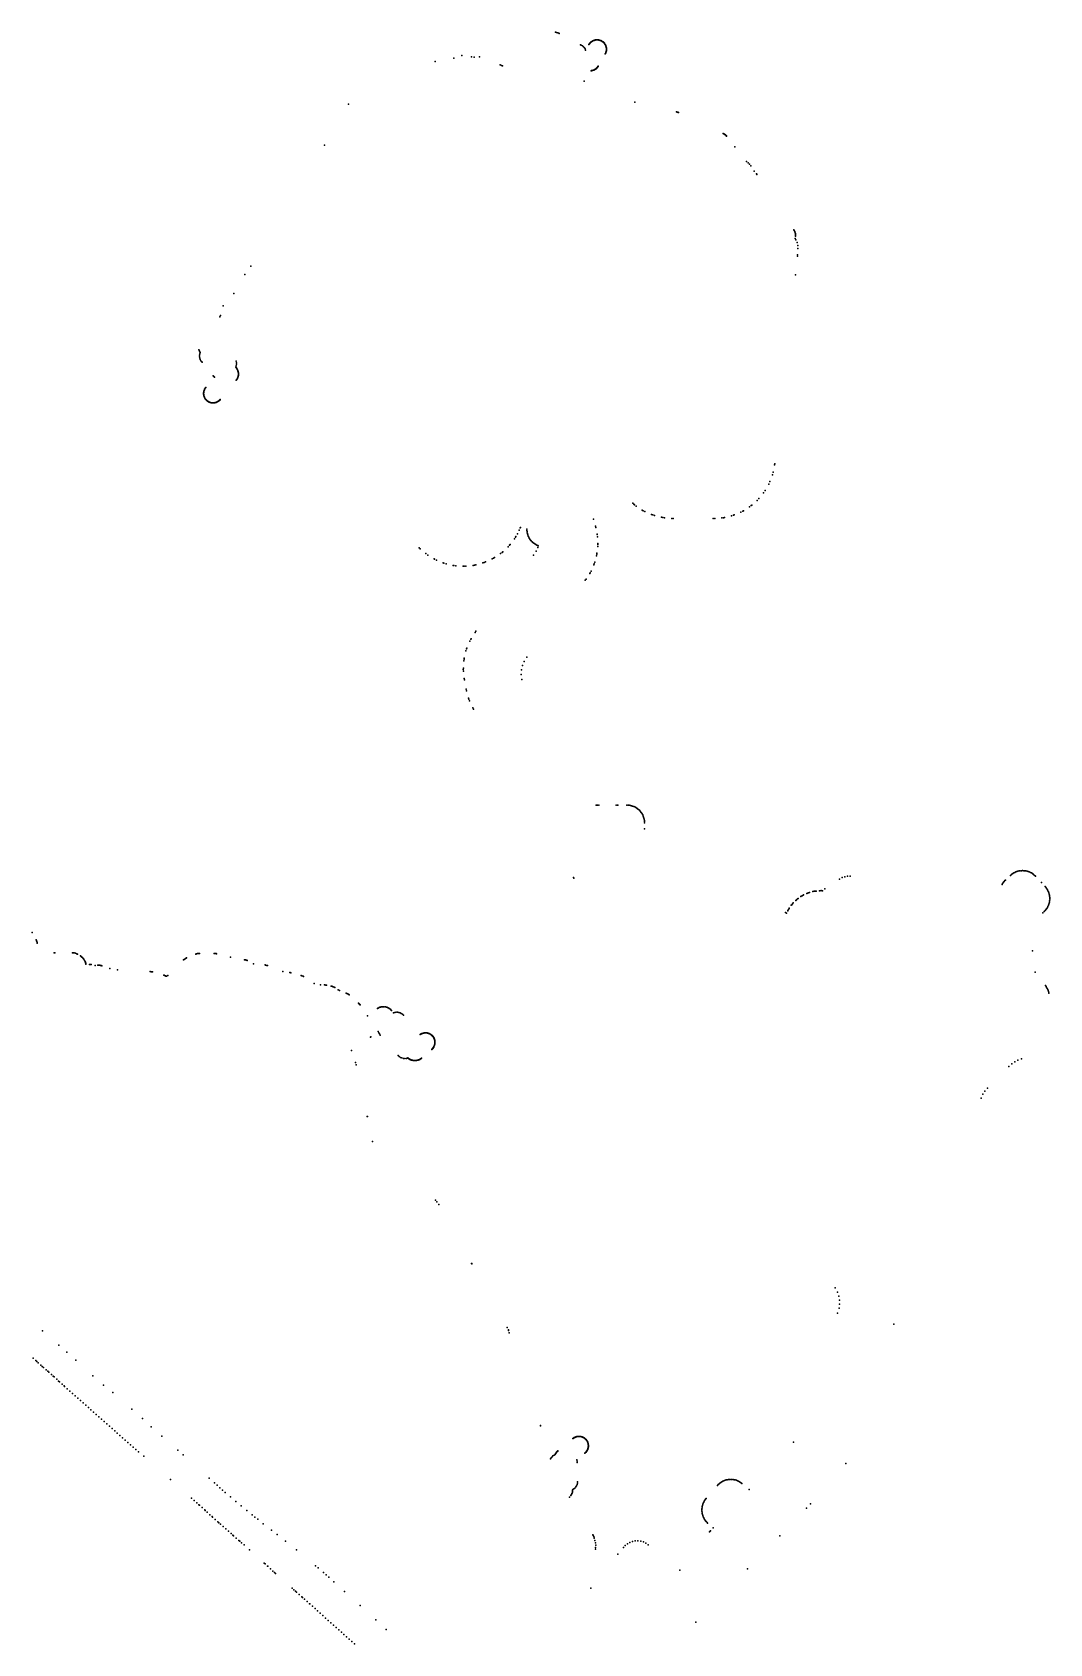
# Model space of a CAD drawing. Header units: metres. Extents: x 254871 to 264190, y 6271272 to 6280437.
# Drawn here: x 262555 to 263132, y 6273189 to 6274103 of the extents above; entities that cross this region are included whole.
import ezdxf

# ---------------------------------------------------------------- set-up
doc = ezdxf.new("R2010")
doc.units = ezdxf.units.M

msp = doc.modelspace()

# ---------------------------------------------------------------- linework, layer by layer
at = {"layer": 'Puntos'}
for p in [(262851.39, 6274103.35), (262852.1, 6274103.26), (262852.8, 6274103.06), (262853.45, 6274102.77), (262853.6, 6274102.69), (262865.66, 6274096.26), (262870.42, 6274096.35), (262870.56, 6274096.57), (262870.58, 6274096.6), (262870.62, 6274096.66), (262870.81, 6274096.93), (262870.89, 6274097.03), (262870.91, 6274097.05), (262871.04, 6274097.21), (262871.26, 6274097.44), (262871.28, 6274097.47), (262871.53, 6274097.7), (262871.67, 6274097.82), (262871.7, 6274097.84), (262871.81, 6274097.93), (262872.07, 6274098.12), (262872.13, 6274098.15), (262872.16, 6274098.17), (262872.38, 6274098.31), (262872.61, 6274098.43), (262872.64, 6274098.45), (262872.7, 6274098.48), (262873, 6274098.62), (262873.12, 6274098.66), (262873.15, 6274098.68), (262873.34, 6274098.74), (262873.65, 6274098.84), (262873.69, 6274098.85), (262874.01, 6274098.92), (262874.2, 6274098.96), (262874.23, 6274098.96), (262874.37, 6274098.98), (262874.69, 6274099.01), (262874.76, 6274099.02), (262874.79, 6274099.02), (262875.06, 6274099.03), (262875.32, 6274099.02), (262875.35, 6274099.02), (262875.42, 6274099.01), (262875.75, 6274098.98), (262875.87, 6274098.96), (262875.91, 6274098.96), (262876.1, 6274098.92), (262876.42, 6274098.85), (262876.46, 6274098.84), (262876.77, 6274098.74), (262876.95, 6274098.68), (262876.99, 6274098.67), (262877.11, 6274098.62), (262877.41, 6274098.48), (262877.47, 6274098.45), (262877.5, 6274098.44), (262877.73, 6274098.31), (262877.95, 6274098.17), (262877.98, 6274098.15), (262878.04, 6274098.12), (262878.31, 6274097.93), (262878.41, 6274097.85), (262878.43, 6274097.82), (262878.59, 6274097.7), (262878.82, 6274097.47), (262878.85, 6274097.45), (262879.08, 6274097.21), (262879.2, 6274097.06), (262879.22, 6274097.03), (262879.31, 6274096.93), (262879.5, 6274096.66), (262879.53, 6274096.61), (262879.55, 6274096.58), (262879.69, 6274096.35), (262879.81, 6274096.12), (262793.81, 6274088.69), (262798.33, 6274090.08), (262803.86, 6274089.48), (262805.25, 6274089.18), (262808.4, 6274089.47), (262866.03, 6274096.08), (262866.71, 6274095.66), (262867.32, 6274095.14), (262867.84, 6274094.53), (262868.25, 6274093.85), (262868.55, 6274093.11), (262879.69, 6274091), (262879.82, 6274091.23), (262879.83, 6274096.09), (262879.83, 6274091.27), (262879.86, 6274096.03), (262879.86, 6274091.32), (262880, 6274095.73), (262880, 6274091.62), (262880.04, 6274095.61), (262880.05, 6274091.75), (262880.06, 6274095.58), (262880.06, 6274091.78), (262880.12, 6274095.39), (262880.12, 6274091.96), (262880.22, 6274095.08), (262880.22, 6274092.28), (262880.23, 6274095.05), (262880.23, 6274092.31), (262880.3, 6274094.72), (262880.3, 6274092.63), (262880.34, 6274094.53), (262880.34, 6274094.5), (262880.34, 6274092.86), (262880.34, 6274092.82), (262880.36, 6274094.37), (262880.36, 6274092.99), (262880.39, 6274094.04), (262880.39, 6274093.31), (262880.4, 6274093.98), (262880.4, 6274093.94), (262880.4, 6274093.42), (262880.4, 6274093.38), (262880.41, 6274093.68), (262783.17, 6274086.71), (262819.99, 6274084.77), (262820.82, 6274084.51), (262821.48, 6274084.23), (262871.66, 6274081.5), (262871.79, 6274081.52), (262871.92, 6274081.53), (262871.95, 6274081.54), (262872.15, 6274081.57), (262872.46, 6274081.65), (262872.5, 6274081.66), (262872.82, 6274081.75), (262873, 6274081.82), (262873.03, 6274081.83), (262873.16, 6274081.88), (262873.46, 6274082.02), (262873.51, 6274082.04), (262873.55, 6274082.06), (262873.78, 6274082.19), (262874, 6274082.32), (262874.03, 6274082.34), (262874.09, 6274082.38), (262874.35, 6274082.57), (262874.46, 6274082.65), (262874.48, 6274082.67), (262874.63, 6274082.8), (262874.87, 6274083.02), (262874.9, 6274083.05), (262875.12, 6274083.29), (262875.25, 6274083.44), (262875.27, 6274083.47), (262875.35, 6274083.57), (262875.54, 6274083.84), (262875.58, 6274083.89), (262875.6, 6274083.92), (262875.74, 6274084.15), (262867.79, 6274075.66), (262733.92, 6274062.48), (262896.53, 6274063.64), (262920.17, 6274058.15), (262920.54, 6274058.05), (262920.8, 6274057.97), (262921.08, 6274057.86), (262921.23, 6274057.79), (262946.6, 6274045.89), (262946.88, 6274045.75), (262947.01, 6274045.68), (262947.42, 6274045.42), (262947.76, 6274045.15), (262947.91, 6274045.03), (262948.35, 6274044.58), (262948.44, 6274044.48), (262948.55, 6274044.34), (262720.39, 6274039.27), (262953.21, 6274038.37), (262959.81, 6274030.05), (262960.74, 6274029.29), (262961.56, 6274028.42), (262962.28, 6274027.46), (262964.22, 6274024.5), (262965.5, 6274022.89), (262965.63, 6274022.72), (262965.76, 6274022.54), (262986.78, 6273991.19), (262986.97, 6273990.88), (262987.3, 6273990.19), (262987.37, 6273990.02), (262987.53, 6273989.48), (262987.6, 6273989.13), (262987.65, 6273987.63), (262987.66, 6273988.75), (262987.68, 6273988.22), (262987.68, 6273988), (262987.51, 6273986.32), (262987.93, 6273985.49), (262988.55, 6273983.94), (262988.91, 6273982.31), (262988.99, 6273980.64), (262678.48, 6273970.58), (262988.8, 6273976.28), (262988.85, 6273977.01), (262675.09, 6273965.87), (262987.62, 6273965.57), (262668.97, 6273955.03), (262660.93, 6273941.82), (262661.38, 6273942.55), (262662.87, 6273948.1), (262649.13, 6273923.08), (262649.21, 6273922.85), (262649.41, 6273922.36), (262649.47, 6273919.17), (262649.48, 6273919.99), (262649.59, 6273918.36), (262649.6, 6273922.02), (262649.63, 6273920.79), (262649.81, 6273921.67), (262649.84, 6273917.58), (262649.9, 6273921.56), (262650.22, 6273916.86), (262650.71, 6273916.2), (262650.86, 6273916.04), (262670.05, 6273913.26), (262670.27, 6273916.6), (262670.32, 6273914.07), (262670.43, 6273915.77), (262670.45, 6273914.91), (262657.19, 6273908.38), (262657.53, 6273908.01), (262657.91, 6273907.67), (262670.23, 6273913.03), (262670.25, 6273913.01), (262670.32, 6273905.9), (262670.36, 6273912.86), (262670.38, 6273912.83), (262670.43, 6273906.04), (262670.46, 6273912.71), (262670.47, 6273906.1), (262670.49, 6273906.13), (262670.62, 6273912.46), (262670.63, 6273912.44), (262670.64, 6273906.34), (262670.65, 6273912.41), (262670.77, 6273906.54), (262670.78, 6273906.57), (262670.8, 6273912.12), (262670.83, 6273906.64), (262670.84, 6273912.05), (262670.85, 6273912.02), (262670.94, 6273911.82), (262670.98, 6273906.93), (262671.02, 6273907), (262671.03, 6273907.03), (262671.12, 6273911.38), (262671.13, 6273911.36), (262671.13, 6273907.26), (262671.21, 6273911.15), (262671.22, 6273907.49), (262671.23, 6273911.12), (262671.23, 6273907.52), (262671.26, 6273911.02), (262671.26, 6273907.6), (262671.36, 6273910.71), (262671.36, 6273907.91), (262671.37, 6273910.65), (262671.38, 6273910.61), (262671.38, 6273908), (262671.39, 6273908.03), (262671.44, 6273910.35), (262671.44, 6273908.27), (262671.48, 6273910.13), (262671.48, 6273910.1), (262671.48, 6273908.51), (262671.49, 6273908.55), (262671.5, 6273910), (262671.5, 6273908.62), (262671.53, 6273909.67), (262671.53, 6273909.6), (262671.53, 6273909.04), (262671.53, 6273908.95), (262671.54, 6273909.57), (262671.54, 6273909.31), (262671.54, 6273909.07), (262651.78, 6273898.34), (262651.78, 6273898.31), (262651.79, 6273898.67), (262651.79, 6273897.98), (262651.8, 6273898.87), (262651.8, 6273897.78), (262651.81, 6273898.91), (262651.81, 6273897.74), (262651.82, 6273899.03), (262651.82, 6273897.62), (262651.88, 6273899.36), (262651.88, 6273897.29), (262651.89, 6273899.43), (262651.89, 6273897.22), (262651.9, 6273899.47), (262651.9, 6273897.18), (262651.96, 6273899.71), (262651.96, 6273896.94), (262652.04, 6273899.98), (262652.04, 6273896.67), (262652.05, 6273900.02), (262652.05, 6273896.63), (262652.07, 6273900.06), (262652.07, 6273896.59), (262652.18, 6273900.37), (262652.18, 6273896.28), (262652.24, 6273900.51), (262652.24, 6273896.14), (262652.26, 6273900.55), (262652.26, 6273896.1), (262652.33, 6273900.7), (262652.33, 6273895.95), (262652.49, 6273900.99), (262652.49, 6273895.66), (262652.5, 6273901.02), (262652.5, 6273895.63), (262652.52, 6273901.05), (262652.52, 6273895.6), (262652.68, 6273901.3), (262652.68, 6273895.35), (262652.81, 6273901.49), (262652.82, 6273895.16), (262652.84, 6273901.52), (262652.84, 6273895.13), (262652.89, 6273901.59), (262652.89, 6273895.06), (262653, 6273901.73), (262661.25, 6273894.92), (262653.1, 6273894.81), (262653.17, 6273894.72), (262653.2, 6273894.69), (262653.35, 6273894.54), (262653.58, 6273894.32), (262653.61, 6273894.3), (262653.87, 6273894.08), (262654.02, 6273893.97), (262654.05, 6273893.95), (262654.16, 6273893.87), (262654.44, 6273893.7), (262654.5, 6273893.66), (262654.54, 6273893.65), (262654.76, 6273893.53), (262655.01, 6273893.41), (262655.05, 6273893.4), (262655.09, 6273893.38), (262655.4, 6273893.26), (262655.54, 6273893.22), (262655.58, 6273893.2), (262655.75, 6273893.16), (262656.07, 6273893.08), (262656.09, 6273893.08), (262656.13, 6273893.07), (262656.43, 6273893.02), (262656.66, 6273893), (262656.69, 6273892.99), (262656.79, 6273892.99), (262657.12, 6273892.98), (262657.22, 6273892.98), (262657.26, 6273892.98), (262657.48, 6273892.99), (262657.78, 6273893.02), (262657.81, 6273893.02), (262657.84, 6273893.02), (262658.16, 6273893.08), (262658.31, 6273893.11), (262658.34, 6273893.12), (262658.52, 6273893.16), (262658.83, 6273893.25), (262658.86, 6273893.26), (262659.17, 6273893.38), (262659.33, 6273893.45), (262659.36, 6273893.46), (262659.5, 6273893.53), (262659.79, 6273893.68), (262659.81, 6273893.7), (262659.84, 6273893.71), (262660.1, 6273893.87), (262660.26, 6273893.99), (262660.29, 6273894.01), (262660.39, 6273894.09), (262660.64, 6273894.29), (262660.68, 6273894.33), (262660.71, 6273894.35), (262660.91, 6273894.54), (262661.06, 6273894.7), (262661.09, 6273894.73), (262661.16, 6273894.81), (262975.86, 6273858.48), (262974.54, 6273852.14), (262974.97, 6273853.69), (262975.75, 6273857.75), (262969.53, 6273841.96), (262970.42, 6273843.27), (262972.44, 6273846.84), (262973.13, 6273848.31), (262895.37, 6273836.04), (262895.96, 6273835.49), (262896.38, 6273835.11), (262897.26, 6273834.45), (262900.74, 6273832.14), (262901.29, 6273831.8), (262902.2, 6273831.33), (262956.67, 6273831), (262957.74, 6273831.53), (262958.11, 6273831.76), (262961.54, 6273833.94), (262962.59, 6273834.71), (262962.83, 6273834.92), (262965.86, 6273837.62), (262966.91, 6273838.73), (262831.46, 6273822.03), (262831.55, 6273822.29), (262873.04, 6273827), (262874.18, 6273822.97), (262874.36, 6273822.22), (262906.02, 6273829.62), (262906.68, 6273829.36), (262907.59, 6273829.07), (262911.64, 6273828.03), (262912.41, 6273827.86), (262913.29, 6273827.74), (262917.45, 6273827.39), (262918.28, 6273827.35), (262941, 6273827.3), (262941.8, 6273827.33), (262945.85, 6273827.65), (262946.8, 6273827.77), (262947.46, 6273827.91), (262951.4, 6273828.88), (262952.43, 6273829.2), (262952.94, 6273829.4), (262828.12, 6273815.8), (262828.81, 6273816.84), (262829, 6273817.17), (262829.82, 6273818.72), (262830.9, 6273820.79), (262835.25, 6273821.23), (262835.27, 6273820.57), (262835.33, 6273819.92), (262835.44, 6273819.28), (262835.55, 6273818.78), (262835.59, 6273818.64), (262835.78, 6273818.01), (262836.01, 6273817.4), (262836.28, 6273816.8), (262836.59, 6273816.23), (262836.93, 6273815.67), (262837.31, 6273815.14), (262837.73, 6273814.63), (262838.17, 6273814.16), (262838.65, 6273813.71), (262839.16, 6273813.29), (262839.69, 6273812.91), (262840.25, 6273812.57), (262875.12, 6273818.45), (262875.16, 6273818.22), (262875.31, 6273816.92), (262875.48, 6273813.08), (262875.49, 6273812.64), (262774.08, 6273810.76), (262774.68, 6273810.2), (262777.82, 6273807.48), (262779.08, 6273806.57), (262782.56, 6273804.43), (262782.79, 6273804.3), (262784.02, 6273803.7), (262815.52, 6273804.41), (262816.34, 6273804.83), (262816.94, 6273805.21), (262820.33, 6273807.5), (262821.15, 6273808.12), (262821.6, 6273808.52), (262824.56, 6273811.33), (262825.35, 6273812.16), (262825.65, 6273812.54), (262839.04, 6273806.57), (262840.5, 6273808.84), (262840.82, 6273812.26), (262841.42, 6273811.99), (262841.43, 6273810.94), (262841.69, 6273811.89), (262874.72, 6273806.2), (262874.91, 6273807.07), (262875, 6273807.72), (262875.43, 6273811.54), (262787.8, 6273802.16), (262788.15, 6273802.02), (262789.36, 6273801.67), (262793.35, 6273800.77), (262793.82, 6273800.67), (262794.96, 6273800.54), (262799.04, 6273800.29), (262799.63, 6273800.28), (262800.67, 6273800.33), (262804.73, 6273800.76), (262805.43, 6273800.85), (262806.34, 6273801.06), (262810.28, 6273802.14), (262811.05, 6273802.39), (262811.81, 6273802.7), (262870.91, 6273796.17), (262871.16, 6273796.58), (262871.64, 6273797.52), (262873.2, 6273801.04), (262873.46, 6273801.68), (262873.71, 6273802.49), (262868.38, 6273792.3), (262868.82, 6273792.93), (262803.34, 6273758.8), (262803.55, 6273759.15), (262805.79, 6273762.68), (262806.27, 6273763.37), (262800.64, 6273752.23), (262800.98, 6273753.36), (262801.16, 6273753.82), (262802.78, 6273757.67), (262835.24, 6273748.61), (262799.16, 6273741.71), (262799.18, 6273742.34), (262799.21, 6273740.67), (262799.44, 6273746.51), (262799.57, 6273747.61), (262799.69, 6273748.16), (262832.13, 6273741.4), (262832.7, 6273743.84), (262833.67, 6273746.14), (262799.64, 6273736.52), (262799.75, 6273735.75), (262800.76, 6273730.47), (262831.97, 6273738.91), (262832.29, 6273735.96), (262800.96, 6273729.62), (262802.13, 6273725.44), (262802.36, 6273724.73), (262802.75, 6273723.81), (262804.63, 6273719.89), (262805.01, 6273719.18), (262874.61, 6273664.62), (262874.68, 6273664.63), (262875.33, 6273664.7), (262875.98, 6273664.72), (262885.98, 6273664.72), (262886.63, 6273664.7), (262886.92, 6273664.67), (262892, 6273664.67), (262892.66, 6273664.65), (262893.31, 6273664.58), (262893.95, 6273664.48), (262894.59, 6273664.33), (262895.22, 6273664.14), (262895.83, 6273663.91), (262896.43, 6273663.64), (262897, 6273663.33), (262897.56, 6273662.98), (262898.09, 6273662.6), (262898.6, 6273662.19), (262899.07, 6273661.74), (262899.52, 6273661.26), (262899.94, 6273660.76), (262900.32, 6273660.23), (262900.66, 6273659.67), (262900.97, 6273659.09), (262901.24, 6273658.5), (262901.47, 6273657.88), (262901.66, 6273657.26), (262901.81, 6273656.62), (262901.92, 6273655.98), (262901.98, 6273655.32), (262902, 6273654.67), (262902, 6273651.18), (262861.74, 6273623.59), (262861.91, 6273623.32), (263012.65, 6273622.73), (263012.68, 6273622.75), (263014.08, 6273623.52), (263015.58, 6273624.06), (263017.15, 6273624.36), (263018.75, 6273624.4), (263018.76, 6273624.4), (263105.65, 6273620.87), (263106.07, 6273621.37), (263106.52, 6273621.85), (263106.79, 6273622.11), (263106.8, 6273622.12), (263109.72, 6273624.83), (263109.93, 6273625.02), (263110.43, 6273625.43), (263110.96, 6273625.82), (263111.52, 6273626.16), (263112.1, 6273626.47), (263112.69, 6273626.74), (263113.3, 6273626.97), (263113.93, 6273627.16), (263114.57, 6273627.31), (263115.21, 6273627.42), (263115.87, 6273627.48), (263116.52, 6273627.5), (263117.17, 6273627.48), (263117.82, 6273627.42), (263118.47, 6273627.31), (263119.11, 6273627.16), (263119.73, 6273626.97), (263120.35, 6273626.74), (263120.94, 6273626.47), (263121.52, 6273626.16), (263122.07, 6273625.82), (263122.61, 6273625.43), (263123.11, 6273625.02), (263123.59, 6273624.57), (263123.85, 6273624.31), (263127.22, 6273620.68), (262988.77, 6273611.42), (262989.12, 6273611.68), (262990.74, 6273612.82), (262990.92, 6273612.94), (262991.48, 6273613.28), (262992.06, 6273613.59), (262992.25, 6273613.69), (262994.04, 6273614.52), (262994.44, 6273614.7), (262995.05, 6273614.93), (262995.68, 6273615.12), (262997.59, 6273615.63), (262998.23, 6273615.78), (262998.87, 6273615.88), (262999.31, 6273615.93), (263001.27, 6273616.1), (263001.49, 6273616.12), (263002.15, 6273616.14), (263002.8, 6273616.12), (263002.92, 6273616.11), (263004.24, 6273617.15), (263104.89, 6273619.7), (263104.93, 6273619.78), (263105.27, 6273620.34), (263129.29, 6273618.44), (263129.48, 6273618.23), (263129.9, 6273617.73), (263130.28, 6273617.19), (263130.62, 6273616.64), (263130.93, 6273616.06), (263131.2, 6273615.47), (263131.43, 6273614.85), (263131.62, 6273614.23), (263131.77, 6273613.59), (263131.88, 6273612.94), (263131.94, 6273612.29), (263131.96, 6273611.64), (262981.91, 6273603.76), (262982.62, 6273603.3), (262983.27, 6273604.7), (262983.36, 6273604.9), (262983.67, 6273605.47), (262984.02, 6273606.03), (262984.14, 6273606.21), (262985.27, 6273607.83), (262985.53, 6273608.18), (262985.94, 6273608.69), (262986.39, 6273609.16), (262987.79, 6273610.56), (262988.27, 6273611.01), (263127.96, 6273603.56), (263128.77, 6273604.31), (263129.03, 6273604.57), (263129.48, 6273605.05), (263129.9, 6273605.55), (263130.28, 6273606.08), (263130.62, 6273606.64), (263130.93, 6273607.22), (263131.2, 6273607.81), (263131.43, 6273608.42), (263131.62, 6273609.05), (263131.77, 6273609.69), (263131.88, 6273610.33), (263131.94, 6273610.98), (262554.51, 6273592.36), (262556.7, 6273588.27), (262556.87, 6273587.93), (262557.01, 6273587.58), (262557.13, 6273587.21), (262557.25, 6273586.69), (262557.28, 6273586.47), (262557.3, 6273586.3), (262566.87, 6273580.93), (262567.34, 6273580.83), (262577.31, 6273580.89), (262577.67, 6273580.88), (262578.24, 6273580.81), (262578.4, 6273580.78), (262579.13, 6273580.58), (262579.79, 6273580.29), (262580.01, 6273580.17), (262580.11, 6273580.11), (262581.83, 6273579.07), (262582.12, 6273578.88), (262582.49, 6273578.6), (262582.68, 6273578.42), (262582.97, 6273578.14), (262583.5, 6273577.57), (262583.68, 6273577.37), (262583.77, 6273577.26), (262584.23, 6273576.59), (262584.57, 6273575.87), (262584.62, 6273575.73), (262584.7, 6273575.5), (262584.79, 6273575.21), (262584.87, 6273574.92), (262640.4, 6273576.82), (262640.66, 6273577.06), (262640.76, 6273577.15), (262641.21, 6273577.48), (262641.52, 6273577.67), (262641.81, 6273577.83), (262642.13, 6273577.98), (262647.31, 6273580.14), (262647.53, 6273580.23), (262647.64, 6273580.27), (262648.33, 6273580.45), (262648.46, 6273580.48), (262649.03, 6273580.55), (262649.38, 6273580.56), (262657.85, 6273580.53), (262658.18, 6273580.52), (262658.75, 6273580.45), (262658.83, 6273580.44), (262659.16, 6273580.37), (262666.94, 6273578.38), (262675.06, 6273576.96), (262675.45, 6273576.87), (262675.96, 6273576.72), (262676.21, 6273576.62), (262676.57, 6273576.45), (263122.24, 6273581.93), (262584.95, 6273574.56), (262584.97, 6273574.42), (262587.04, 6273574.28), (262587.46, 6273574.23), (262587.61, 6273574.21), (262587.86, 6273574.15), (262590.17, 6273573.62), (262591.75, 6273573.78), (262592.12, 6273573.81), (262592.3, 6273573.81), (262592.87, 6273573.78), (262593.22, 6273573.73), (262593.61, 6273573.64), (262593.97, 6273573.54), (262598.52, 6273572.04), (262602.83, 6273571.24), (262621.52, 6273570.19), (262622.06, 6273570.13), (262622.16, 6273570.11), (262622.67, 6273570), (262629.18, 6273568.17), (262629.45, 6273568.08), (262629.57, 6273568.04), (262630.05, 6273567.84), (262630.4, 6273567.66), (262630.62, 6273567.53), (262631.53, 6273567.93), (262680.07, 6273574.66), (262686.64, 6273573.96), (262686.97, 6273573.92), (262687.66, 6273573.75), (262687.91, 6273573.67), (262688.03, 6273573.62), (262696.68, 6273570.23), (262700.71, 6273569.66), (262700.91, 6273569.62), (262701.28, 6273569.54), (262701.36, 6273569.52), (262707.07, 6273567.98), (262707.48, 6273567.85), (262708.2, 6273567.53), (262708.36, 6273567.44), (262708.54, 6273567.33), (263123.69, 6273569.78), (262714.54, 6273563.52), (262718.05, 6273562.62), (262720.44, 6273562.61), (262720.64, 6273562.61), (262721.15, 6273562.56), (262721.36, 6273562.53), (262721.48, 6273562.51), (262724.2, 6273561.96), (262724.54, 6273561.88), (262724.96, 6273561.74), (262725.21, 6273561.64), (262725.83, 6273561.34), (262726.15, 6273561.14), (262728.09, 6273559.82), (262728.88, 6273559.43), (262732.74, 6273557.97), (262733.05, 6273557.84), (262733.5, 6273557.61), (262733.62, 6273557.54), (262734.14, 6273557.17), (262734.28, 6273557.06), (262734.39, 6273556.97), (263129.45, 6273562.37), (263129.48, 6273562.32), (263129.86, 6273561.79), (263130.2, 6273561.24), (263130.51, 6273560.66), (263130.78, 6273560.06), (263131.01, 6273559.45), (263131.2, 6273558.82), (263131.35, 6273558.19), (263131.38, 6273558), (262739.66, 6273552.28), (262739.85, 6273552.1), (262740.19, 6273551.73), (262740.29, 6273551.61), (262740.54, 6273551.28), (262750.36, 6273549.19), (262750.69, 6273549.41), (262750.88, 6273549.53), (262751.39, 6273549.79), (262751.72, 6273549.92), (262752.14, 6273550.05), (262752.61, 6273550.16), (262752.92, 6273550.2), (262753.32, 6273550.23), (262753.74, 6273550.25), (262753.95, 6273550.26), (262754.1, 6273550.25), (262754.82, 6273550.19), (262754.91, 6273550.17), (262755.52, 6273550.02), (262755.8, 6273549.93), (262756.19, 6273549.77), (262756.52, 6273549.61), (262756.9, 6273549.38), (262757.02, 6273549.31), (262757.16, 6273549.24), (262757.74, 6273548.84), (262757.83, 6273548.76), (262758.22, 6273548.39), (262758.45, 6273548.15), (262744.75, 6273545.04), (262759.55, 6273546.85), (262760.28, 6273547.07), (262761.04, 6273547.17), (262761.8, 6273547.16), (262762.56, 6273547.03), (262763.28, 6273546.79), (262763.96, 6273546.44), (262764.58, 6273545.99), (262765.12, 6273545.45), (262746.55, 6273533.06), (262746.63, 6273533.12), (262750.9, 6273536.28), (262751.16, 6273535.51), (262751.53, 6273534.8), (262752.01, 6273534.16), (262774.62, 6273534.46), (262774.72, 6273534.53), (262774.86, 6273534.61), (262774.89, 6273534.63), (262775.03, 6273534.72), (262775.32, 6273534.87), (262775.35, 6273534.89), (262775.38, 6273534.9), (262775.65, 6273535.02), (262775.86, 6273535.11), (262775.9, 6273535.12), (262775.99, 6273535.15), (262776.31, 6273535.25), (262776.4, 6273535.27), (262776.43, 6273535.28), (262776.66, 6273535.33), (262776.95, 6273535.38), (262776.98, 6273535.38), (262777.02, 6273535.39), (262777.34, 6273535.42), (262777.5, 6273535.43), (262777.54, 6273535.43), (262777.71, 6273535.43), (262778.04, 6273535.42), (262778.06, 6273535.42), (262778.1, 6273535.42), (262778.4, 6273535.39), (262778.62, 6273535.35), (262778.66, 6273535.35), (262778.76, 6273535.33), (262779.08, 6273535.25), (262779.17, 6273535.23), (262779.2, 6273535.22), (262779.42, 6273535.15), (262779.7, 6273535.05), (262779.73, 6273535.03), (262779.76, 6273535.02), (262780.06, 6273534.88), (262780.2, 6273534.81), (262780.24, 6273534.79), (262780.38, 6273534.71), (262780.66, 6273534.54), (262780.68, 6273534.52), (262780.71, 6273534.5), (262780.96, 6273534.33), (262781.13, 6273534.19), (262781.16, 6273534.16), (262781.24, 6273534.1), (262781.48, 6273533.87), (262781.54, 6273533.81), (262781.57, 6273533.78), (262781.73, 6273533.61), (262781.91, 6273533.39), (262781.93, 6273533.36), (262781.96, 6273533.33), (262782.15, 6273533.06), (262782.23, 6273532.93), (262782.25, 6273532.9), (262782.34, 6273532.75), (262782.49, 6273532.46), (262782.51, 6273532.44), (262782.52, 6273532.41), (262782.64, 6273532.13), (262782.72, 6273531.92), (262782.74, 6273531.89), (262782.77, 6273531.79), (262782.87, 6273531.48), (262782.89, 6273531.39), (262782.9, 6273531.35), (262782.95, 6273531.12), (262782.95, 6273529.03), (262782.97, 6273529.17), (262782.97, 6273529.13), (262783, 6273530.84), (262783, 6273530.8), (262783.01, 6273530.77), (262783.01, 6273529.39), (262783.04, 6273530.44), (262783.04, 6273529.75), (262783.04, 6273529.72), (262783.04, 6273529.68), (262783.05, 6273530.28), (262783.05, 6273530.24), (262783.05, 6273530.08), (262735.61, 6273525.34), (262762.2, 6273522.58), (262762.81, 6273521.99), (262763.52, 6273521.51), (262764.29, 6273521.16), (262765.12, 6273520.95), (262765.97, 6273520.88), (262766.82, 6273520.96), (262767.26, 6273521.06), (262767.7, 6273521.2), (262767.83, 6273521.07), (262767.91, 6273521.01), (262767.93, 6273520.98), (262768.11, 6273520.84), (262768.32, 6273520.69), (262768.35, 6273520.67), (262768.4, 6273520.63), (262768.68, 6273520.46), (262768.77, 6273520.41), (262768.8, 6273520.39), (262769, 6273520.29), (262769.25, 6273520.18), (262769.28, 6273520.16), (262769.33, 6273520.14), (262769.63, 6273520.03), (262769.74, 6273519.99), (262769.77, 6273519.98), (262769.98, 6273519.92), (262773.03, 6273519.87), (262773.35, 6273519.94), (262773.44, 6273519.97), (262773.47, 6273519.98), (262773.69, 6273520.05), (262773.93, 6273520.13), (262773.96, 6273520.15), (262774.03, 6273520.18), (262774.33, 6273520.31), (262774.4, 6273520.35), (262774.43, 6273520.36), (262774.65, 6273520.48), (262774.84, 6273520.6), (262774.87, 6273520.62), (262774.95, 6273520.67), (262775.22, 6273520.86), (262775.26, 6273520.9), (262775.29, 6273520.92), (262775.48, 6273521.07), (262781.21, 6273526.04), (262781.23, 6273526.06), (262781.4, 6273526.22), (262781.43, 6273526.24), (262781.49, 6273526.31), (262781.72, 6273526.55), (262781.78, 6273526.63), (262781.81, 6273526.65), (262781.95, 6273526.83), (262782.12, 6273527.07), (262782.14, 6273527.1), (262782.16, 6273527.12), (262782.33, 6273527.4), (262782.41, 6273527.55), (262782.43, 6273527.58), (262782.5, 6273527.72), (262782.64, 6273528.02), (262782.65, 6273528.06), (262782.67, 6273528.09), (262782.77, 6273528.36), (262782.84, 6273528.58), (262782.85, 6273528.62), (262782.87, 6273528.71), (263113.82, 6273519.92), (263116.01, 6273520.67), (262738.02, 6273518.62), (262738.39, 6273517.33), (262770.25, 6273519.86), (262770.29, 6273519.85), (262770.33, 6273519.84), (262770.66, 6273519.79), (262770.77, 6273519.77), (262770.81, 6273519.77), (262771.02, 6273519.75), (262771.3, 6273519.74), (262771.33, 6273519.74), (262771.38, 6273519.74), (262771.58, 6273519.74), (262772.19, 6273519.77), (262772.31, 6273519.77), (262772.43, 6273519.78), (262772.46, 6273519.79), (262772.67, 6273519.81), (262772.94, 6273519.85), (262772.97, 6273519.86), (263108.69, 6273516.39), (263110.41, 6273517.93), (263112.05, 6273519.04), (263095.08, 6273502.32), (263096.63, 6273504.13), (263092.97, 6273498.45), (263093.98, 6273500.61), (262744.67, 6273487.93), (262744.68, 6273487.89), (262747.7, 6273473.76), (262783.36, 6273440.43), (262784.19, 6273439.55), (262785.23, 6273438.05), (262803.88, 6273404.52), (262803.92, 6273404.45), (262803.98, 6273404.35), (263010.21, 6273390.68), (263011.49, 6273388.28), (263012.26, 6273386.07), (263012.67, 6273383.78), (263011.57, 6273376.33), (263012.41, 6273379.13), (263012.72, 6273381.45), (262560.35, 6273366.23), (262560.35, 6273366.23), (262824.03, 6273368.28), (262824.73, 6273366.78), (262824.8, 6273366.54), (262825.25, 6273365.12), (263043.48, 6273370.17), (262569.54, 6273358.17), (262569.54, 6273358.17), (262554.99, 6273350.76), (262556.48, 6273349.42), (262557.12, 6273348.85), (262557.97, 6273348.09), (262559.47, 6273346.76), (262560.22, 6273346.09), (262574.08, 6273354.2), (262574.08, 6273354.2), (262579.28, 6273349.65), (262579.28, 6273349.65), (262560.96, 6273345.43), (262562.45, 6273344.1), (262563.32, 6273343.33), (262563.95, 6273342.77), (262565.44, 6273341.44), (262566.41, 6273340.57), (262566.93, 6273340.11), (262568.43, 6273338.78), (262569.5, 6273337.82), (262569.92, 6273337.44), (262588.9, 6273340.74), (262588.9, 6273340.74), (262571.41, 6273336.11), (262572.59, 6273335.06), (262572.9, 6273334.78), (262574.4, 6273333.45), (262575.89, 6273332.12), (262577.38, 6273330.79), (262578.88, 6273329.46), (262580.37, 6273328.13), (262594.92, 6273335.47), (262594.92, 6273335.47), (262600.32, 6273331.22), (262600.32, 6273331.22), (262581.87, 6273326.8), (262583.36, 6273325.47), (262584.85, 6273324.14), (262586.35, 6273322.81), (262587.84, 6273321.48), (262589.34, 6273320.16), (262590.83, 6273318.83), (262610.95, 6273321.9), (262610.95, 6273321.9), (262592.33, 6273317.5), (262593.82, 6273316.17), (262595.32, 6273314.84), (262596.81, 6273313.51), (262598.31, 6273312.18), (262599.8, 6273310.86), (262601.3, 6273309.53), (262617.06, 6273316.55), (262617.06, 6273316.55), (262622.06, 6273311.81), (262622.06, 6273311.81), (262842.92, 6273312.67), (262843.01, 6273312.37), (262602.79, 6273308.2), (262604.3, 6273306.89), (262605.82, 6273305.58), (262607.33, 6273304.27), (262608.84, 6273302.96), (262610.35, 6273301.65), (262628.13, 6273306.6), (262628.13, 6273306.6), (262861.38, 6273305.18), (262861.51, 6273305.28), (262861.62, 6273305.36), (262861.65, 6273305.38), (262861.81, 6273305.49), (262862.09, 6273305.67), (262862.12, 6273305.69), (262862.4, 6273305.84), (262862.58, 6273305.92), (262862.62, 6273305.94), (262862.73, 6273305.99), (262863.04, 6273306.11), (262863.1, 6273306.13), (262863.14, 6273306.14), (262863.39, 6273306.21), (262863.64, 6273306.27), (262863.68, 6273306.28), (262863.74, 6273306.29), (262864.07, 6273306.35), (262864.19, 6273306.36), (262864.23, 6273306.37), (262864.43, 6273306.38), (262864.75, 6273306.39), (262864.79, 6273306.39), (262865.12, 6273306.38), (262865.31, 6273306.37), (262865.35, 6273306.36), (262865.48, 6273306.35), (262865.8, 6273306.29), (262865.86, 6273306.28), (262865.9, 6273306.27), (262866.16, 6273306.21), (262866.4, 6273306.14), (262866.44, 6273306.13), (262866.51, 6273306.11), (262866.81, 6273305.99), (262866.93, 6273305.94), (262866.96, 6273305.93), (262867.14, 6273305.84), (262867.42, 6273305.69), (262867.46, 6273305.67), (262867.74, 6273305.5), (262867.89, 6273305.39), (262867.92, 6273305.37), (262868.04, 6273305.28), (262868.29, 6273305.08), (262868.33, 6273305.04), (262868.36, 6273305.01), (262868.56, 6273304.83), (262868.73, 6273304.65), (262868.75, 6273304.62), (262868.8, 6273304.56), (262869.01, 6273304.31), (262869.08, 6273304.21), (262869.1, 6273304.18), (262869.22, 6273304.01), (262869.39, 6273303.75), (262869.41, 6273303.72), (262869.41, 6273303.7), (262869.57, 6273303.42), (262869.65, 6273303.25), (262869.66, 6273303.22), (262869.72, 6273303.08), (262869.83, 6273302.78), (262869.85, 6273302.73), (262869.86, 6273302.7), (262869.94, 6273302.43), (262870, 6273302.19), (262870.01, 6273302.16), (262870.02, 6273302.08), (262870.08, 6273301.75), (262870.09, 6273301.64), (262870.09, 6273301.6), (262870.09, 6273300.49), (262870.1, 6273300.52), (262870.11, 6273301.39), (262870.11, 6273300.7), (262870.12, 6273301.08), (262870.12, 6273301.05), (262870.12, 6273301.03), (262986.62, 6273303.07), (262611.86, 6273300.34), (262613.37, 6273299.03), (262614.88, 6273297.72), (262617.91, 6273295.1), (262637.11, 6273298.64), (262637.11, 6273298.64), (262640.09, 6273295.97), (262640.09, 6273295.97), (262848.66, 6273293.67), (262849.03, 6273294.29), (262849.49, 6273294.85), (262850.02, 6273295.34), (262850.62, 6273295.74), (262851.27, 6273296.06), (262851.28, 6273296.08), (262851.35, 6273296.24), (262851.36, 6273296.27), (262851.43, 6273296.41), (262851.58, 6273296.7), (262851.6, 6273296.73), (262851.62, 6273296.76), (262851.77, 6273297.01), (262851.89, 6273297.18), (262851.91, 6273297.21), (262851.99, 6273297.3), (262852.19, 6273297.56), (262852.23, 6273297.6), (262852.26, 6273297.63), (262852.44, 6273297.82), (262852.62, 6273297.99), (262852.64, 6273298.01), (262852.71, 6273298.07), (262852.83, 6273298.18), (262863.58, 6273293.15), (262863.78, 6273292.37), (262863.85, 6273291.56), (262868.16, 6273296.91), (262868.29, 6273297.01), (262868.36, 6273297.08), (262868.39, 6273297.1), (262868.56, 6273297.26), (262868.76, 6273297.47), (262868.78, 6273297.5), (262868.81, 6273297.53), (262869.01, 6273297.78), (262869.11, 6273297.91), (262869.13, 6273297.94), (262869.23, 6273298.08), (262869.4, 6273298.35), (262869.41, 6273298.38), (262869.43, 6273298.41), (262869.57, 6273298.68), (262869.66, 6273298.87), (262869.68, 6273298.91), (262869.72, 6273299.01), (262869.84, 6273299.31), (262869.86, 6273299.4), (262869.87, 6273299.43), (262869.94, 6273299.66), (262870.01, 6273299.97), (262870.01, 6273299.94), (262870.02, 6273300.02), (262870.08, 6273300.34), (262655, 6273282.64), (262655, 6273282.64), (263016.31, 6273290.98), (262632.97, 6273281.94), (262657.97, 6273279.96), (262657.97, 6273279.96), (262659.45, 6273278.62), (262659.45, 6273278.62), (262660.94, 6273277.29), (262660.94, 6273277.29), (262662.43, 6273275.95), (262662.43, 6273275.95), (262663.94, 6273274.64), (262663.94, 6273274.64), (262860.22, 6273272.93), (262860.43, 6273273.25), (262860.49, 6273273.36), (262860.78, 6273273.94), (262860.88, 6273274.2), (262861.03, 6273274.66), (262861.12, 6273275.09), (262861.17, 6273275.42), (262861.2, 6273275.8), (262861.21, 6273276.17), (262861.9, 6273276.58), (262862.51, 6273277.09), (262863.03, 6273277.7), (262863.45, 6273278.38), (262863.76, 6273279.11), (262863.94, 6273279.89), (262864, 6273280.69), (262943.33, 6273278.54), (262943.38, 6273278.6), (262943.83, 6273279.08), (262944.3, 6273279.53), (262944.81, 6273279.94), (262945.34, 6273280.32), (262945.9, 6273280.67), (262946.48, 6273280.98), (262947.07, 6273281.25), (262947.68, 6273281.48), (262948.31, 6273281.67), (262948.95, 6273281.82), (262949.59, 6273281.92), (262950.24, 6273281.99), (262950.9, 6273282.01), (262951.55, 6273281.99), (262952.2, 6273281.92), (262952.85, 6273281.82), (262953.49, 6273281.67), (262954.11, 6273281.48), (262954.72, 6273281.25), (262955.32, 6273280.98), (262955.9, 6273280.67), (262956.45, 6273280.32), (262956.99, 6273279.94), (262957.3, 6273279.69), (262961.41, 6273276.26), (262644.91, 6273271.29), (262646.41, 6273269.96), (262647.9, 6273268.63), (262649.03, 6273267.63), (262649.39, 6273267.3), (262650.88, 6273265.97), (262652.37, 6273264.63), (262652.63, 6273264.39), (262666.97, 6273272.02), (262666.97, 6273272.02), (262670.04, 6273269.46), (262670.04, 6273269.46), (262673.14, 6273266.93), (262673.14, 6273266.93), (262676.24, 6273264.4), (262676.24, 6273264.4), (262859.42, 6273271.81), (262934.53, 6273264.62), (262934.55, 6273265.28), (262934.55, 6273263.97), (262934.61, 6273265.93), (262934.72, 6273266.58), (262934.87, 6273267.21), (262935.06, 6273267.84), (262935.29, 6273268.45), (262935.56, 6273269.05), (262935.87, 6273269.62), (262936.21, 6273270.18), (262936.6, 6273270.71), (262936.96, 6273271.16), (262993.88, 6273265.58), (262996.14, 6273268.14), (262653.86, 6273263.3), (262655.35, 6273261.96), (262656.56, 6273260.88), (262656.84, 6273260.63), (262658.34, 6273259.3), (262659.83, 6273257.97), (262660.5, 6273257.38), (262661.33, 6273256.65), (262662.84, 6273255.34), (262679.35, 6273261.87), (262679.35, 6273261.87), (262680.91, 6273260.61), (262680.91, 6273260.61), (262682.47, 6273259.35), (262682.47, 6273259.35), (262685.59, 6273256.85), (262685.59, 6273256.85), (262934.61, 6273263.32), (262934.72, 6273262.67), (262934.87, 6273262.04), (262935.06, 6273261.41), (262935.29, 6273260.8), (262935.56, 6273260.2), (262935.87, 6273259.62), (262936.21, 6273259.07), (262936.6, 6273258.54), (262937.01, 6273258.03), (262937.46, 6273257.55), (262937.82, 6273257.21), (262664.33, 6273254), (262664.45, 6273253.9), (262665.82, 6273252.67), (262667.32, 6273251.35), (262668.39, 6273250.4), (262668.82, 6273250.02), (262670.32, 6273248.7), (262671.82, 6273247.38), (262672.33, 6273246.92), (262673.33, 6273246.06), (262690.32, 6273253.14), (262690.32, 6273253.14), (262693.48, 6273250.67), (262693.48, 6273250.67), (262698.22, 6273246.97), (262698.22, 6273246.97), (262872.67, 6273250.51), (262872.76, 6273250.37), (262872.86, 6273250.19), (262873.15, 6273249.52), (262873.36, 6273248.8), (262873.38, 6273248.69), (262873.88, 6273247.4), (262874.19, 6273246.06), (262892.3, 6273245.48), (262893.68, 6273246.23), (262895.15, 6273246.77), (262896.7, 6273247.06), (262898.26, 6273247.11), (262899.82, 6273246.92), (262901.33, 6273246.48), (262902.75, 6273245.82), (262938.79, 6273252.15), (262939.03, 6273252.45), (262939.41, 6273252.87), (262940.88, 6273254.44), (262978.76, 6273250.02), (262674.73, 6273244.84), (262677.83, 6273242.1), (262704.48, 6273241.97), (262704.48, 6273241.97), (262874.13, 6273242.32), (262874.13, 6273242.32), (262874.24, 6273243.3), (262874.31, 6273244.68), (262886.91, 6273239.52), (262889.99, 6273243.37), (262891.07, 6273244.51), (262904.05, 6273244.93), (262686.16, 6273234.51), (262686.7, 6273234.01), (262688.07, 6273232.75), (262688.17, 6273232.66), (262689.65, 6273231.31), (262691.13, 6273229.97), (262692.02, 6273229.16), (262692.62, 6273228.63), (262715.24, 6273233.01), (262715.24, 6273233.01), (262716.77, 6273231.72), (262716.77, 6273231.72), (262719.78, 6273229.08), (262719.78, 6273229.08), (262721.28, 6273227.76), (262721.28, 6273227.76), (262922, 6273230.54), (262960.51, 6273231.23), (262702.06, 6273220.19), (262703.05, 6273219.29), (262703.95, 6273218.48), (262722.78, 6273226.44), (262722.78, 6273226.44), (262725.76, 6273223.77), (262725.76, 6273223.77), (262731.7, 6273218.41), (262731.7, 6273218.41), (262871.52, 6273220.26), (262704.54, 6273217.96), (262706.03, 6273216.63), (262707.53, 6273215.3), (262707.94, 6273214.94), (262709.02, 6273213.97), (262710.51, 6273212.64), (262711.92, 6273211.38), (262712.01, 6273211.31), (262713.5, 6273209.98), (262740.6, 6273210.36), (262740.6, 6273210.36), (262714.99, 6273208.65), (262716.49, 6273207.31), (262717.98, 6273205.98), (262719.47, 6273204.65), (262720.96, 6273203.32), (262722.46, 6273201.99), (262723.95, 6273200.66), (262749.46, 6273202.27), (262749.46, 6273202.27), (262931.05, 6273200.9), (262725.44, 6273199.33), (262726.94, 6273198), (262728.43, 6273196.67), (262729.93, 6273195.34), (262731.42, 6273194.01), (262732.92, 6273192.68), (262734.41, 6273191.35), (262755.34, 6273196.83), (262755.34, 6273196.83), (262735.9, 6273190.02), (262737.4, 6273188.69)]:
    msp.add_point(p, dxfattribs=at)

doc.saveas('drawing.dxf')
